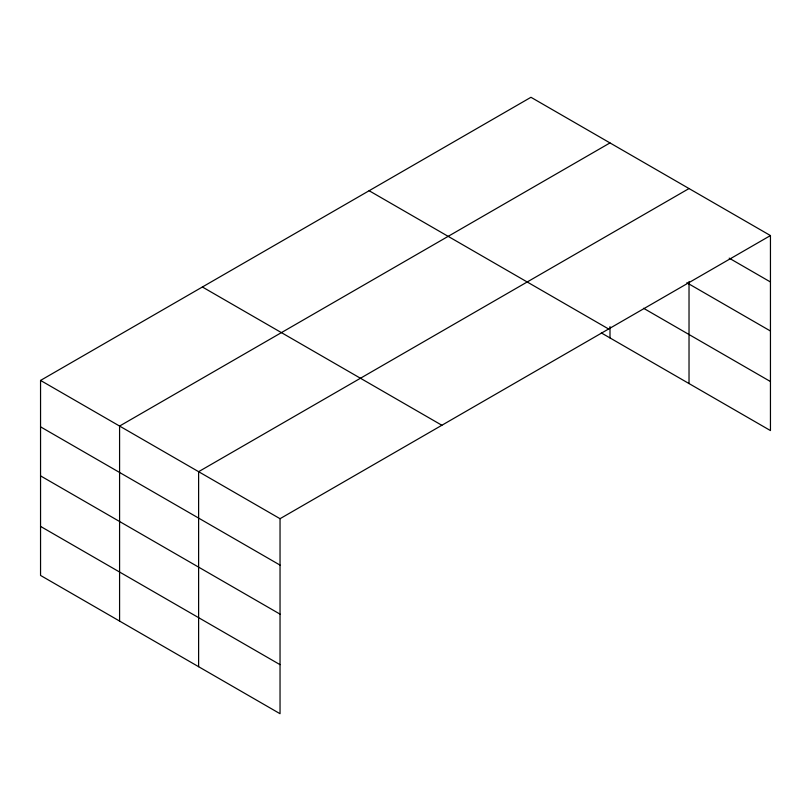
<?xml version="1.0" encoding="UTF-8"?>
<svg xmlns="http://www.w3.org/2000/svg" width="811" height="811" viewBox="0 0 811 811"><rect width="100%" height="100%" fill="white"/><g stroke="black" fill="none" stroke-linecap="round" stroke-linejoin="round"><path stroke-width="1.22" d="M689.026 281.478L689.026 383.562M601.336 332.926L770.45 430.57L770.45 235.565L530.962 97.29L40.55 380.43L40.55 575.435L280.038 713.71L280.038 518.695L40.55 380.43M609.994 142.918L119.582 426.059L119.582 621.064M689.026 188.547L198.614 471.688L198.614 666.693M280.038 518.695L770.45 235.565M729.19 258.151L770.45 281.975M686.856 282.745L770.45 331.01M643.559 308.271L770.45 381.535M369.127 190.727L608.615 328.992M202.385 286.993L441.873 425.258M40.55 426.839L280.038 565.105M40.55 475.875L280.038 614.14M40.55 526.4L280.038 664.665M609.994 326.61L609.994 337.934"/></g></svg>
